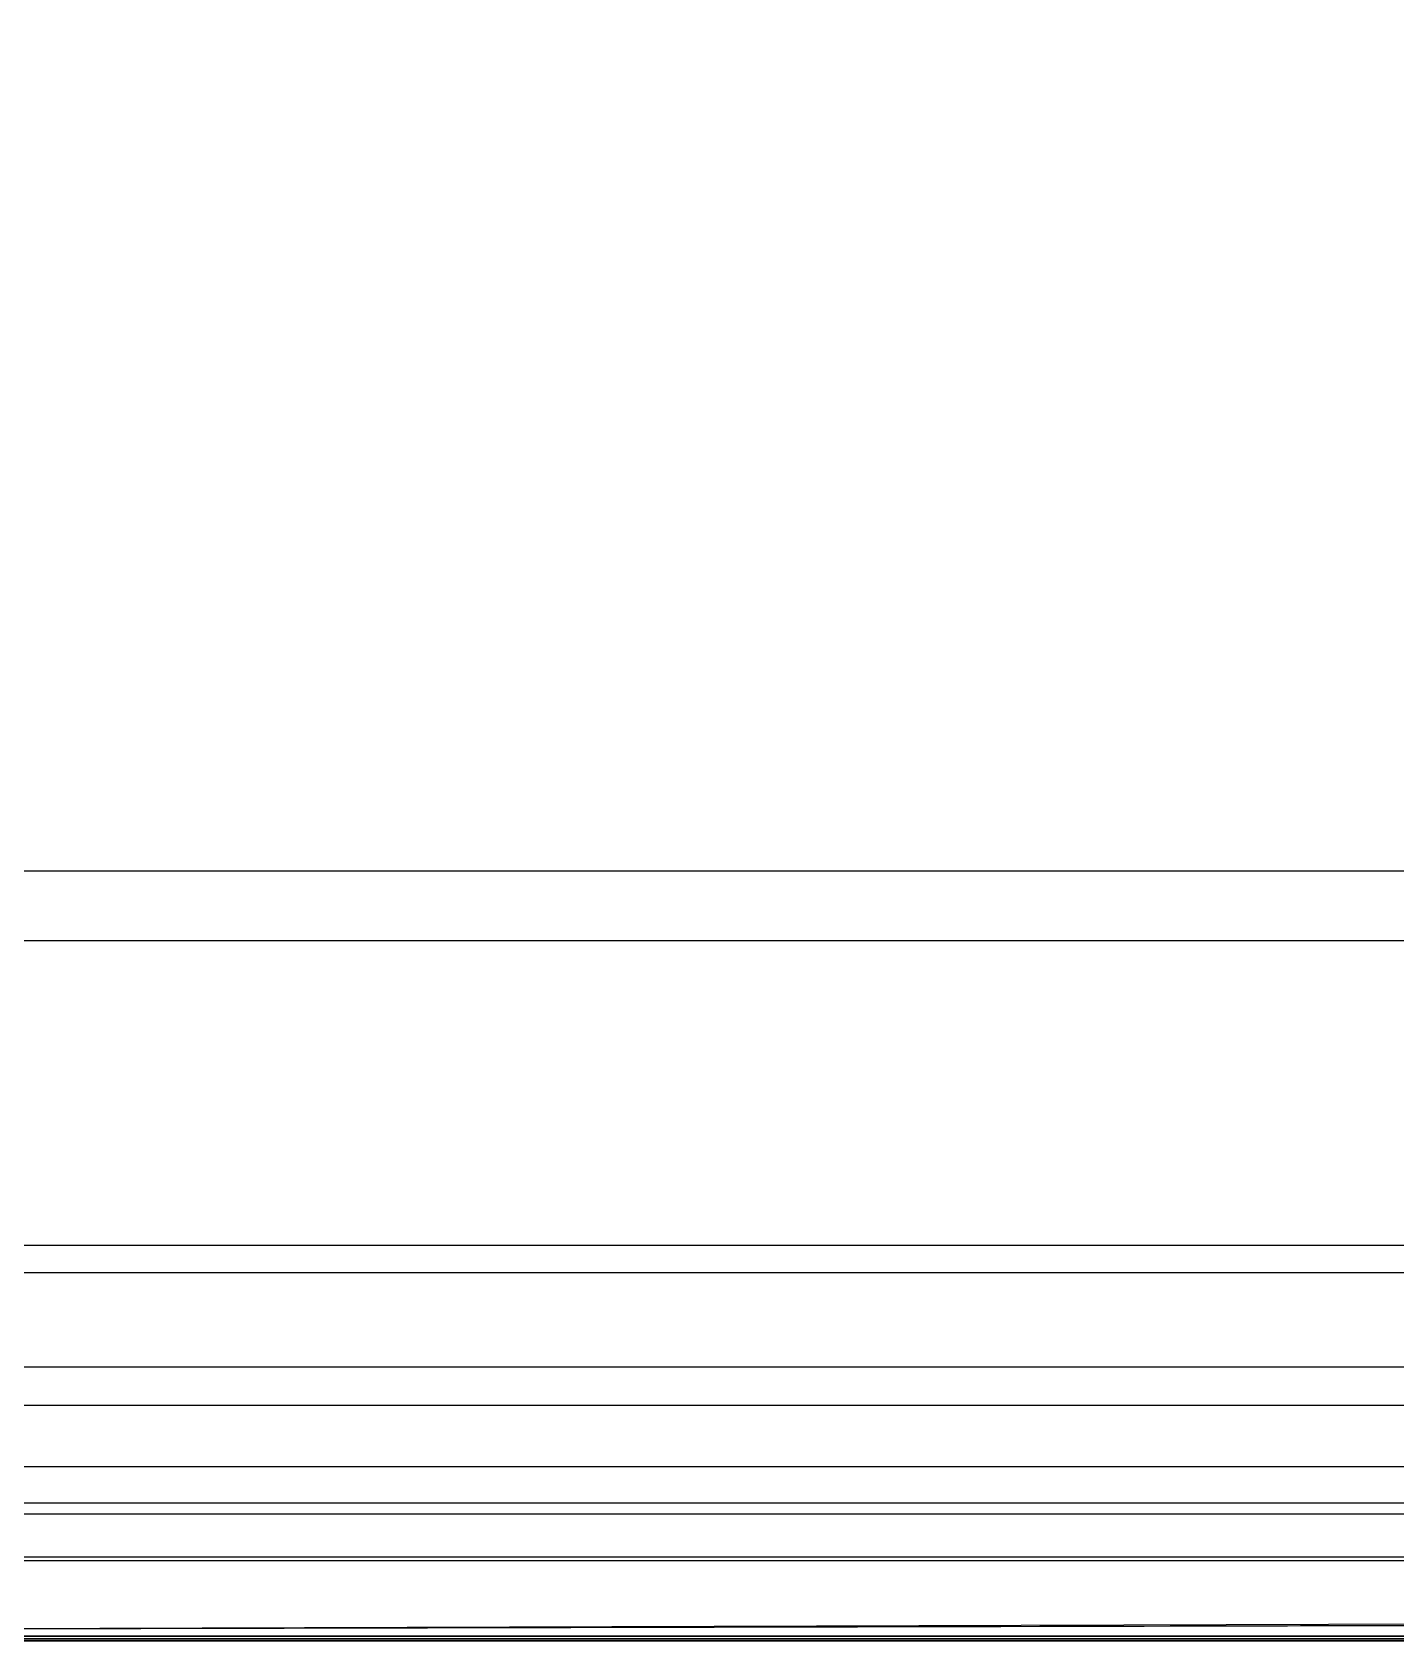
# Model space of a CAD drawing. Header units: metres. Extents: x -978944 to 1068394069015, y -937984 to 996528.
# Drawn here: x 4386 to 8920, y 0 to 5347 of the extents above; entities that cross this region are included whole.
import ezdxf

# ---------------------------------------------------------------- set-up
doc = ezdxf.new("R2010")
doc.units = ezdxf.units.M

msp = doc.modelspace()

# ---------------------------------------------------------------- linework, layer by layer
at = {"layer": 'MCD_Layer_0'}
for p, q in [((0, 0), (26753620474.790131, 493805.772657)), ((0, 0), (22915632290.344727, 449211.634243)), ((0, 0), (130808537902.637436, 182398.413364)), ((0, 421.74966), (27579727807.50174, 154847.730673)), ((0, 421.74966), (35071858589.854568, 154604.053091)), ((0, 421.74966), (36570284746.325134, 154266.653364)), ((0, 421.74966), (9164287507.689554, 152940.484989)), ((0, 0), (5597901715.854924, 126877.25)), ((0, 579.371081), (7094604675.603262, 117566.681961)), ((0, 579.371081), (11947368952.750002, 117468.364444)), ((0, 2559.374152), (43120933400.620872, 114702.94388)), ((0, 0), (32641868368.34642, 93678.240891)), ((0, 459.012183), (4304146895.74773, 93143.308648)), ((0, 459.012183), (7248216545.054945, 93065.415671)), ((8169145928.706838, 74553.330263), (0, 2326.810968)), ((0, 1223.977825), (12898933248.960606, 54854.761905)), ((0, 266.633925), (1484042850.151756, 54105.679221)), ((0, 266.633925), (2499139597.365385, 54060.432252)), ((0, 0), (6930112089.87473, 43345.065692)), ((3766823517.405374, 43024.347492), (0, 278.355764)), ((2376581222.011322, 42099.423731), (0, 1313.923879)), ((0, 910.536665), (5562536379.067723, 40807.334037)), ((0, 782.896651), (4149183386.306761, 35086.91787)), ((4798259443.899145, 21488.276203), (0, 0)), ((0, 0), (1717268509.923693, 21357.29322)), ((2571.137916, 36.094062), (3242204.91226, 10376.885767)), ((2571.137916, 36.094062), (4376076.73328, 10344.558042)), ((2571.137916, 36.094062), (4088109.286671, 10275.822394)), ((18626687792.005638, 3546.566532), (0, 15.353102)), ((15803694104.679592, 3237.887998), (0, 14.016831)), ((3726733509.267536, 1502.670471), (0, 6.505067)), ((2457115728.609094, 1265.90972), (0, 5.480129)), ((7168, 0), (7168, 0.000001))]:
    msp.add_line(p, q, dxfattribs=at)

doc.saveas('drawing.dxf')
